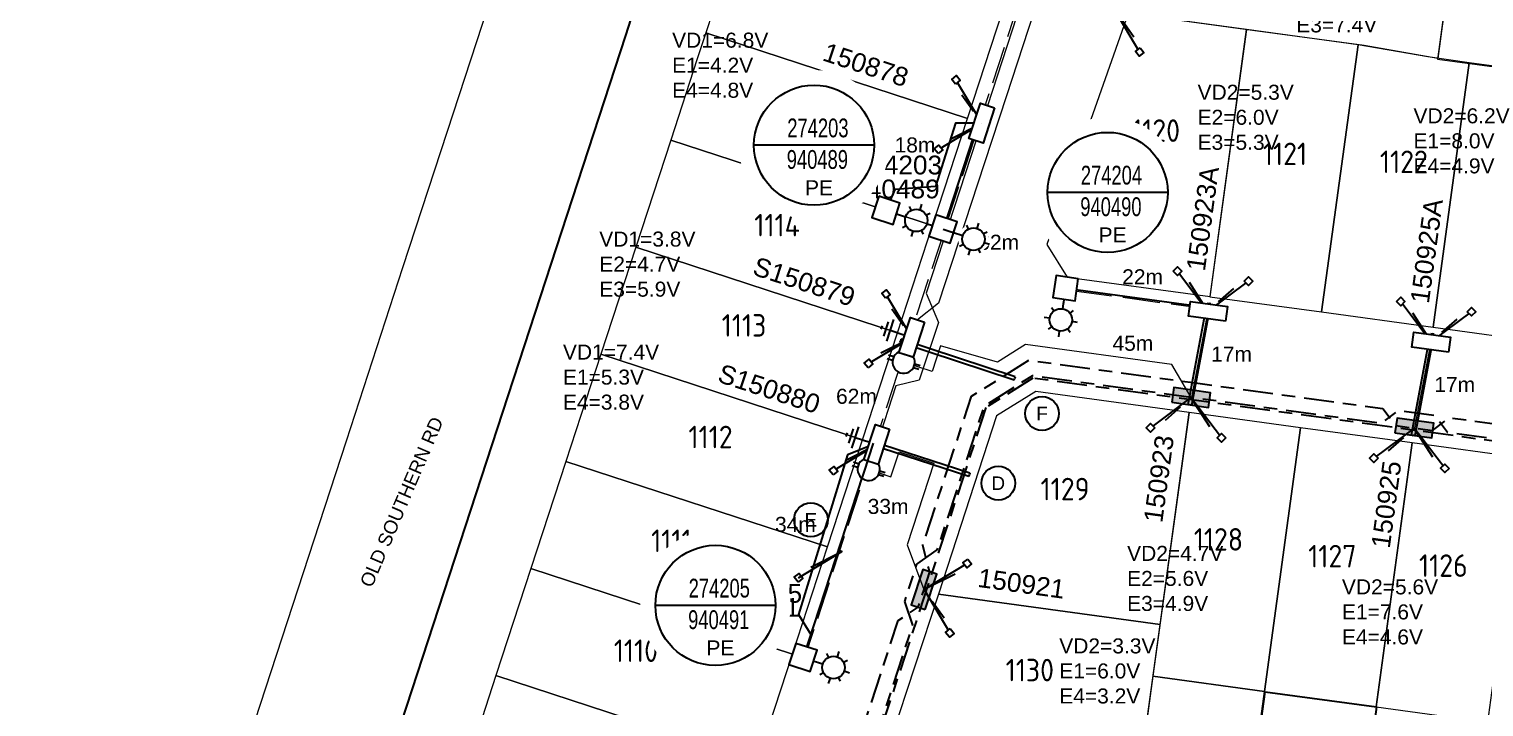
# Model space of a CAD drawing. Header units: metres. Extents: x 281839 to 283900, y 6133059 to 6135046.
# Drawn here: x 281839.1 to 282032.8, y 6134479.1 to 6134569.3 of the extents above; entities that cross this region are included whole.
import ezdxf
from ezdxf.enums import TextEntityAlignment as Align

# ---------------------------------------------------------------- set-up
doc = ezdxf.new("R2010")
doc.units = ezdxf.units.M
doc.linetypes.add('Cable Exist UG', pattern=[8.2, 4, -1.2, 1.8, -1.2])
doc.linetypes.add('IE Trench LV', pattern=[6.5, 5, -1.5])
for name, color, linetype in [('_User Stage 7 Site Plan', 7, 'Continuous'), ('_User Stage 8 LV', 7, 'Continuous'), ('_User Stage 8 Pillars', 7, 'Continuous'), ('_User Stage 8 Trench', 7, 'Continuous'), ('_User Steg 7 Trench', 255, 'Continuous'), ('Equip_LV_NEW', 2, 'Continuous'), ('Equip_SP_SL_NEW', 2, 'Continuous'), ('Mains_LV_New_R17', 2, 'Continuous'), ('Mains_LV_NEW_T84', 2, 'Continuous'), ('Mains_LV_New_T94', 2, 'Continuous'), ('Notes_LV_MISC', 7, 'Continuous'), ('Notes_SL_MISC', 7, 'Continuous'), ('Notes_SP_MISC', 7, 'Continuous'), ('Notes_SP_NEW', 2, 'Continuous'), ('Panels_LV_SL_NEW', 2, 'Continuous'), ('Services_SP_NEW', 2, 'Continuous'), ('Services_SP_NEW_UG', 2, 'Continuous'), ('SupportsUG_SP_LV_SL_NEW', 2, 'Continuous'), ('Trench_SP_NEW', 2, 'Continuous')]:
    doc.layers.add(name, color=color, linetype=linetype)
for name, color, linetype, lineweight in [('Cadastre Developer_SP_EXT', 9, 'Continuous', 5), ('Cadastre Developer_SP_NEW', 2, 'Continuous', 5), ('Cadastre Roads_SP_EXT', 9, 'Continuous', 5)]:
    doc.layers.add(name, color=color, linetype=linetype, lineweight=lineweight)
doc.styles.add('iecARIAL', font='arial.ttf', dxfattribs={"height": 2})
doc.styles.add('LotNum', font='isocp.shx', dxfattribs={"height": 1.8})
doc.styles.add('POLE_LABEL', font='arial.ttf')
doc.styles.add('SL_LABEL', font='arial.ttf')
doc.styles.get("Standard").update_dxf_attribs({"font": 'arial.ttf'})
doc.linetypes.add('Cable 1', pattern='A,7,-3,["//",Standard,S=1.5,R=0,X=-2.1,Y=-0.7],-0.001', length=10.001)
doc.linetypes.add('Cable 5', pattern='A,10,-1,["o",Standard,S=2,R=0,X=-1,Y=-0.7],-1e-05,["o",Standard,S=2,R=0,X=-0.2,Y=-0.7],-1.2', length=12.20001)
doc.linetypes.add('Cable New UG', pattern='A,7,-0.25,["x",Standard,S=2,R=0,X=0.2,Y=-0.8],-2.1', length=9.35)
doc.linetypes.add('IE Trench HV', pattern='A,7,-0.2,["/",Standard,S=3,R=0,X=0.6,Y=-1.4],-2.5', length=9.7)

# ---------------------------------------------------------------- blocks, each defined once
blk = doc.blocks.new('DUCT_INDICATOR')
blk.add_circle((0, 0), 2.25)
blk.add_attdef('CODE', text='', height=1.8).set_placement((0, 0), align=Align.MIDDLE_CENTER)
at = {"flags": 1}
blk.add_attdef('Z', (0, 0), '', height=0.2, dxfattribs=at)
blk = doc.blocks.new('*U127')
blk.add_hatch(color=256).paths.add_polyline_path([(-2.475, 3), (-2.475, 1.02), (2.475, 1.02), (2.475, 3)])
blk.add_lwpolyline([(-2.475, 1.02), (2.475, 1.02), (2.475, 3), (-2.475, 3)], close=True)
at = {"style": 'iecARIAL', "flags": 8}
blk.add_attdef('ASSET_NUM', (1.5, 3.5), '', height=2.5, dxfattribs=at)
for tag, p, flags in [('OWNED_BY', (0, -0.2), 9), ('STATE', (0, -0.4), 9), ('SUPPORT_TYPE', (0, -0.6), 9), ('STREETNAME', (0, -1.8), 9), ('SUBURB', (0, -2), 1), ('USAGE', (0, -0.8), 9), ('LEGEND', (0, -1), 9), ('LOCATION', (0, -1.2), 9), ('NOTES', (0, -1.4), 9), ('PARENT', (0, -1.6), 9)]:
    blk.add_attdef(tag, p, '', height=0.2, dxfattribs=dict(flags=flags))
blk = doc.blocks.new('*U135')
for tag, flags, p in [('Z', 1, (1.5, -0.6)), ('LOCATION', 9, (1.5, -0.2)), ('NOTES', 9, (1.5, -0.4))]:
    blk.add_attdef(tag, text='', height=0.2, dxfattribs=dict(flags=flags)).set_placement(p, align=Align.MIDDLE_LEFT)
blk.add_wipeout([(-2.47, 3), (2.47, 3), (2.47, 1.02), (-2.47, 1.02)])
at = {"lineweight": -3}
blk.add_lwpolyline([(-2.47, 3), (2.47, 3), (2.47, 1.02), (-2.47, 1.02)], close=True, dxfattribs=at)
for tag, height, flags, p in [('ASSET_NUM', 2.5, 8, (2, 4)), ('STREET_CODE', 0.2, 9, (1.5, 2)), ('OWNED_BY', 0.2, 9, (1.5, 1.8)), ('OPERATED_BY', 0.2, 9, (1.5, 1.6)), ('STATE', 0.2, 9, (1.5, 1.2)), ('SUPPORT_TYPE', 0.2, 9, (1.5, 1)), ('SUBURB', 0.2, 9, (1.5, 0.2)), ('STREETNAME', 0.2, 9, (1.5, 0)), ('MAINTAINED_BY', 0.2, 9, (1.5, 1.4)), ('USAGE', 0.2, 9, (1.5, 0.8)), ('LEGEND', 0.2, 9, (1.5, 0.6)), ('PARENT', 0.2, 9, (1.5, 0.4))]:
    blk.add_attdef(tag, text='', height=height, dxfattribs=dict(flags=flags)).set_placement(p, align=Align.MIDDLE_LEFT)
blk = doc.blocks.new('CCP_NEW')
for tag, flags, p in [('OPERATING_VOLTAGE', 9, (1.5, -1.8)), ('CONSTRUCTED_VOLTAGE', 9, (1.5, -2)), ('Z', 1, (1.5, -2.4)), ('NUMBER_OF_PHASES', 9, (1.5, -2.2))]:
    blk.add_attdef(tag, text='', height=0.2, dxfattribs=dict(flags=flags)).set_placement(p, align=Align.MIDDLE_LEFT)
blk.add_wipeout([(0, 0.57), (0.57, 0), (0, -0.57), (-0.57, 0)])
blk.add_lwpolyline([(-0.57, 0), (0, 0.57), (0.57, 0), (0, -0.57), (-0.57, 0)])
at = {"flags": 9}
for tag, p in [('CCP_TYPE', (1.5, 0)), ('ORIENTATION', (1.5, -0.2)), ('STATE', (1.5, -1)), ('OWNED_BY', (1.5, -1.2)), ('OPERATED_BY', (1.5, -1.4)), ('USAGE', (1.5, -0.4)), ('LEGEND', (1.5, -0.6)), ('LIFE_SUPPORT', (1.5, -0.8)), ('MAINTAINED_BY', (1.5, -1.6))]:
    blk.add_attdef(tag, text='', height=0.2, dxfattribs=at).set_placement(p, align=Align.MIDDLE_LEFT)
blk = doc.blocks.new('*U181')
at = {"flags": 8}
blk.add_attdef('ASSET_NUM', text='', height=2.5, dxfattribs=at).set_placement((2, 4), align=Align.MIDDLE_LEFT)
blk.add_wipeout([(-2.47, 0.99), (2.47, 0.99), (2.47, -0.99), (-2.47, -0.99)])
at = {"lineweight": -3}
blk.add_lwpolyline([(-2.47, 0.99), (2.47, 0.99), (2.47, -0.99), (-2.47, -0.99)], close=True, dxfattribs=at)
for tag, flags, p in [('STREET_CODE', 9, (1.5, 2)), ('OWNED_BY', 9, (1.5, 1.8)), ('OPERATED_BY', 9, (1.5, 1.6)), ('STATE', 9, (1.5, 1.2)), ('SUPPORT_TYPE', 9, (1.5, 1)), ('SUBURB', 9, (1.5, 0.2)), ('STREETNAME', 9, (1.5, 0)), ('MAINTAINED_BY', 9, (1.5, 1.4)), ('USAGE', 9, (1.5, 0.8)), ('LEGEND', 9, (1.5, 0.6)), ('PARENT', 9, (1.5, 0.4)), ('Z', 1, (1.5, -0.6)), ('LOCATION', 9, (1.5, -0.2)), ('NOTES', 9, (1.5, -0.4))]:
    blk.add_attdef(tag, text='', height=0.2, dxfattribs=dict(flags=flags)).set_placement(p, align=Align.MIDDLE_LEFT)
blk = doc.blocks.new('*U179')
blk.add_wipeout([(-1.17, 0.93), (-1.28, 0.78), (-1.36, 0.61), (-1.43, 0.44), (-1.47, 0.25), (-1.49, 0.07), (-1.49, -0.12), (-1.46, -0.31), (-1.41, -0.49), (-1.34, -0.66), (-1.25, -0.82), (-1.13, -0.97), (-1, -1.11), (-0.86, -1.22), (-0.7, -1.32), (-0.53, -1.4), (-0.35, -1.45), (-0.16, -1.49), (0.03, -1.49), (0.21, -1.48), (0.4, -1.44), (0.57, -1.38), (0.74, -1.3), (0.9, -1.19), (1.04, -1.07), (1.17, -0.93), (1.28, -0.78), (1.36, -0.61), (1.43, -0.44), (1.47, -0.25), (1.49, -0.07), (1.49, 0.12), (1.46, 0.31), (1.41, 0.49), (1.34, 0.66), (1.25, 0.82), (1.13, 0.97), (1, 1.11), (0.86, 1.22), (0.7, 1.32), (0.53, 1.4), (0.35, 1.45), (0.16, 1.49), (-0.03, 1.49), (-0.21, 1.48), (-0.4, 1.44), (-0.57, 1.38), (-0.74, 1.3), (-0.9, 1.19), (-1.04, 1.07)])
for p, q in [((-0.25, 1.47), (-0.25, 2.22)), ((0.25, 1.47), (0.25, 2.22)), ((-0.25, -1.47), (-0.25, -2.22)), ((0.25, -1.47), (0.25, -2.22))]:
    blk.add_line(p, q)
blk.add_lwpolyline([(1.49, 0, 1), (-1.49, 0, 1)], format="xyb", close=True)
for tag, p, flags in [('ORIENTATION', (0, 0), 9), ('Z', (0, 0), 1), ('USAGE', (0, -0.2), 9), ('NOTES', (0, -0.4), 9)]:
    blk.add_attdef(tag, p, '', height=0.2, dxfattribs=dict(flags=flags))
blk = doc.blocks.new('PANEL_NEW')
at = {"layer": 'Panels_LV_SL_NEW'}
h = blk.add_hatch(color=256, dxfattribs=at)
h.paths.add_polyline_path([(-0.8, -0.32), (0.8, -0.32), (0.8, 0.32), (-0.8, 0.32)])
h.paths.add_polyline_path([(-0.72, 0.24), (0.72, 0.24), (0.72, -0.24), (-0.72, -0.24)], flags=16)
for points in [[(-0.8, -0.32), (0.8, -0.32), (0.8, 0.32), (-0.8, 0.32)], [(-0.72, -0.24), (0.72, -0.24), (0.72, 0.24), (-0.72, 0.24)]]:
    blk.add_lwpolyline(points, close=True)
for tag, flags, p in [('CONNECTOR_TYPE', 9, (1.5, 0)), ('CONSTRUCTED_VOLTAGE', 9, (1.5, -0.2)), ('OPERATING_VOLTAGE', 9, (1.5, -0.6)), ('ORIENTATION', 9, (1.5, -0.8)), ('OWNED_BY', 9, (1.5, -1)), ('OPERATED_BY', 9, (1.5, -1.2)), ('STATE', 9, (1.5, -1.6)), ('NO_PHASES', 9, (1.5, -0.4)), ('MAINTAINED_BY', 9, (1.5, -1.4)), ('USAGE', 9, (1.5, -1.8)), ('NOTES', 9, (1.5, -2)), ('Z', 1, (1.5, -2.2))]:
    blk.add_attdef(tag, text='', height=0.2, dxfattribs=dict(flags=flags)).set_placement(p, align=Align.MIDDLE_LEFT)
blk = doc.blocks.new('*U178')
blk.add_blockref('*U181', (0, 2.01))
for tag, flags, p in [('OWNED_BY', 9, (1.5, -0.2)), ('OPERATED_BY', 9, (1.5, -0.4)), ('STATE', 9, (1.5, -0.8)), ('SUPPORT_TYPE', 9, (1.5, -1)), ('SUBURB', 9, (1.5, -1.8)), ('STREETNAME', 9, (1.5, -2)), ('MAINTAINED_BY', 9, (1.5, -0.6)), ('USAGE', 9, (1.5, -1.2)), ('LEGEND', 9, (1.5, -1.4)), ('PARENT', 9, (1.5, -1.6)), ('Z', 1, (1.5, -2.6)), ('LOCATION', 9, (1.5, -2.2)), ('NOTES', 9, (1.5, -2.4))]:
    blk.add_attdef(tag, text='', height=0.2, dxfattribs=dict(flags=flags)).set_placement(p, align=Align.MIDDLE_LEFT)
blk.add_blockref('PANEL_NEW', (0, 2.01))
for tag, height, flags, p in [('ASSET_NUM', 2.5, 8, (2, 4.78)), ('STREET_CODE', 0.2, 9, (1.5, 0))]:
    blk.add_attdef(tag, text='', height=height, dxfattribs=dict(flags=flags)).set_placement(p, align=Align.MIDDLE_LEFT)
blk.add_blockref('*U179', (3.47, 2.01))
blk = doc.blocks.new('COLUMN_NEW')
for tag, flags, p in [('Z', 1, (1.5, -2.8)), ('LABEL_ALIGNMENT', 9, (1.5, -2.6))]:
    blk.add_attdef(tag, text='', height=0.2, dxfattribs=dict(flags=flags)).set_placement(p, align=Align.MIDDLE_LEFT)
blk.add_wipeout([(-1.485, -1.485), (1.485, -1.485), (1.485, 1.485), (-1.485, 1.485)])
at = {"lineweight": -3}
blk.add_lwpolyline([(-1.485, -1.485), (1.485, -1.485), (1.485, 1.485), (-1.485, 1.485)], close=True, dxfattribs=at)
for tag, height, flags, p in [('ASSET_NUM', 2.5, 8, (2, 2)), ('STREET_CODE', 0.2, 9, (1.5, 0)), ('OWNED_BY', 0.2, 9, (1.5, -0.4)), ('OPERATED_BY', 0.2, 9, (1.5, -0.6)), ('STATE', 0.2, 9, (1.5, -1)), ('SUBURB', 0.2, 9, (1.5, -1.8)), ('STREETNAME', 0.2, 9, (1.5, -2)), ('COLUMN_TYPE', 0.2, 9, (1.5, -0.2)), ('USAGE', 0.2, 9, (1.5, -1.2)), ('MAINTAINED_BY', 0.2, 9, (1.5, -0.8)), ('LEGEND', 0.2, 9, (1.5, -1.4)), ('PARENT', 0.2, 9, (1.5, -1.6)), ('LOCATION', 0.2, 9, (1.5, -2.2)), ('NOTES', 0.2, 9, (1.5, -2.4))]:
    blk.add_attdef(tag, text='', height=height, dxfattribs=dict(flags=flags)).set_placement(p, align=Align.MIDDLE_LEFT)
at = {"style": 'POLE_LABEL', "flags": 9}
blk.add_attdef('STRUCTURE_PLANT_NUMBER', text='', height=0.2, dxfattribs=at).set_placement((1.5, 0.242), align=Align.MIDDLE_LEFT)
blk = doc.blocks.new('SL_LANTERN_NEW')
blk.add_line((0, 0), (0, 0))
for tag, p, flags in [('Z', (0, 0), 1), ('OPERATED_BY', (0, -9.61), 9)]:
    blk.add_attdef(tag, p, '', height=0.2, dxfattribs=dict(flags=flags))
at = {"style": 'SL_LABEL', "flags": 9}
blk.add_attdef('STREET_CODE', text='', height=0.2, dxfattribs=at).set_placement((0, -0.2), align=Align.MIDDLE_LEFT)
for tag, height, flags, p in [('CONSTRUCTED_VOLTAGE', 0.2, 9, (0, -0.4)), ('CONTROL_TYPE', 0.2, 9, (0, -0.6)), ('OPERATING_VOLTAGE', 0.2, 9, (0, -1.4)), ('ORIENTATION', 0.2, 9, (0, -1.6)), ('OWNED_BY', 0.2, 9, (0, -1.8)), ('STATE', 0.2, 9, (0, -2)), ('LANTERN_PURPOSE', 0.2, 9, (0, -0.8)), ('LANTERN_TYPE', 0.2, 9, (0, -1)), ('NO_PHASES', 0.2, 9, (0, -1.2)), ('LNUMBER', 2.5, 8, (1.2, -2.8)), ('CEXIST', 0.2, 9, (0, -2.4)), ('CNEW', 0.2, 9, (0, -2.6)), ('CNUMBER', 0.2, 9, (0, -2.8)), ('CREMOVE', 0.2, 9, (0, -3)), ('CREPLACE', 0.2, 9, (0, -3.2)), ('USAGE', 0.2, 9, (0, -2.2)), ('LKINGHEIGHT', 0.2, 9, (0, -3.4)), ('LBRACKET', 0.2, 9, (0, -3.6)), ('LBRACKETVOCAB', 0.2, 9, (0, -3.8)), ('LCATEGORY', 0.2, 9, (0, -4)), ('LCHARGE1', 0.2, 9, (0, -4.2)), ('LCHARGE1PERCENT', 0.2, 9, (0, -4.4)), ('LCHARGE2', 0.2, 9, (0, -4.6)), ('LCHARGE2PERCENT', 0.2, 9, (0, -4.8)), ('LCHARGE3', 0.2, 9, (0, -5)), ('LCHARGE3PERCENT', 0.2, 9, (0, -5.2)), ('LEXIST', 0.2, 9, (0, -5.4)), ('LLAMP', 0.2, 9, (0, -5.6)), ('LLAMPVOCAB', 0.2, 9, (0, -5.8)), ('LMAST', 0.2, 9, (0, -6)), ('LMASTVOCAB', 0.2, 9, (0, -6.2)), ('LNEW', 0.2, 9, (0, -6.4)), ('LANTNUMBER', 0.2, 9, (0, -6.6)), ('LOUTREACH', 0.2, 9, (0, -7)), ('LOUTREACHVOCAB', 0.2, 9, (0, -7.2)), ('LRATECODE', 0.2, 9, (0, -7.4)), ('LREMOVE', 0.2, 9, (0, -7.6)), ('LREPLACE', 0.2, 9, (0, -7.8)), ('SUBURB', 0.2, 9, (0, -8.6)), ('STREETNAME', 0.2, 9, (0, -8.8)), ('LTYPE', 0.2, 9, (0, -8)), ('LTYPEVOCAB', 0.2, 9, (0, -8.2)), ('LEGEND', 0.2, 9, (0, -8.4)), ('LOCATION', 0.2, 9, (0, -9)), ('NOTES', 0.2, 9, (0, -9.2)), ('MAINTAINED_BY', 0.2, 9, (0, -9.86))]:
    blk.add_attdef(tag, text='', height=height, dxfattribs=dict(flags=flags)).set_placement(p, align=Align.MIDDLE_LEFT)
blk.add_wipeout([(0, 6.47), (1.46, 5.68), (2.25, 4.22), (1.46, 2.76), (0, 1.86), (-1.46, 2.76), (-2.25, 4.22), (-1.46, 5.68)])
for p, q in [((0, 5.72), (0, 6.47)), ((-2.25, 4.22), (-1.5, 4.22)), ((-1.46, 5.68), (-1.06, 5.28)), ((1.46, 5.68), (1.06, 5.28)), ((1.5, 4.22), (2.25, 4.22)), ((-1.46, 2.76), (-1.06, 3.16)), ((0, 0), (0, 2.72)), ((1.46, 2.76), (1.06, 3.16))]:
    blk.add_line(p, q)
blk.add_circle((0, 4.22), 1.5)
at = {"style": 'SL_LABEL', "flags": 8}
blk.add_attdef('ASSET_NUM', text='', height=2.5, dxfattribs=at).set_placement((2, 2), align=Align.MIDDLE_LEFT)
blk = doc.blocks.new('SLANTERN_NUM_NEW')
blk.add_line((0, 0), (8, 0))
at = {"flags": 1}
blk.add_attdef('Z', (0, 0), '', height=0.2, dxfattribs=at)
blk.add_wipeout([(-0.31, 10), (-0.94, 9.96), (-1.57, 9.88), (-2.18, 9.76), (-2.79, 9.61), (-3.39, 9.41), (-3.97, 9.18), (-4.54, 8.91), (-5.09, 8.61), (-5.62, 8.27), (-6.13, 7.91), (-6.62, 7.5), (-7.07, 7.07), (-7.5, 6.62), (-7.91, 6.13), (-8.27, 5.62), (-8.61, 5.09), (-8.91, 4.54), (-9.18, 3.97), (-9.41, 3.39), (-9.61, 2.79), (-9.76, 2.18), (-9.88, 1.57), (-9.96, 0.94), (-10, 0.31), (-10, -0.31), (-9.96, -0.94), (-9.88, -1.57), (-9.76, -2.18), (-9.61, -2.79), (-9.41, -3.39), (-9.18, -3.97), (-8.91, -4.54), (-8.61, -5.09), (-8.27, -5.62), (-7.91, -6.13), (-7.5, -6.62), (-7.07, -7.07), (-6.62, -7.5), (-6.13, -7.91), (-5.62, -8.27), (-5.09, -8.61), (-4.54, -8.91), (-3.97, -9.18), (-3.39, -9.41), (-2.79, -9.61), (-2.18, -9.76), (-1.57, -9.88), (-0.94, -9.96), (-0.31, -10), (0.31, -10), (0.94, -9.96), (1.57, -9.88), (2.18, -9.76), (2.79, -9.61), (3.39, -9.41), (3.97, -9.18), (4.54, -8.91), (5.09, -8.61), (5.62, -8.27), (6.13, -7.91), (6.62, -7.5), (7.07, -7.07), (7.5, -6.62), (7.91, -6.13), (8.27, -5.62), (8.61, -5.09), (8.91, -4.54), (9.18, -3.97), (9.41, -3.39), (9.61, -2.79), (9.76, -2.18), (9.88, -1.57), (9.96, -0.94), (10, -0.31), (10, 0.31), (9.96, 0.94), (9.88, 1.57), (9.76, 2.18), (9.61, 2.79), (9.41, 3.39), (9.18, 3.97), (8.91, 4.54), (8.61, 5.09), (8.27, 5.62), (7.91, 6.13), (7.5, 6.62), (7.07, 7.07), (6.62, 7.5), (6.13, 7.91), (5.62, 8.27), (5.09, 8.61), (4.54, 8.91), (3.97, 9.18), (3.39, 9.41), (2.79, 9.61), (2.18, 9.76), (1.57, 9.88), (0.94, 9.96), (0.31, 10)])
at = {"linetype": 'Continuous'}
blk.add_line((8, 0), (-8, 0), dxfattribs=at)
blk.add_circle((0, 0), 8, dxfattribs=at)
at = {"width": 0.7}
for tag, p in [('SNUMBER', (0.51, 1.05)), ('CNUMBER', (0.44, -3.15))]:
    blk.add_attdef(tag, text='', height=2.5, dxfattribs=at).set_placement(p, align=Align.CENTER)
at = {"layer": 'Notes_LV_MISC', "linetype": 'Continuous', "insert": (-1.2, -4.66), "char_height": 2, "attachment_point": 1, "style": 'iecARIAL'}
blk.add_mtext_dynamic_manual_height_columns('PE', width=8.5143, gutter_width=10, heights=[0], dxfattribs=at)
blk = doc.blocks.new('Earth')
for p, q in [((0, -2.04), (0, 0)), ((-1.5, -2.04), (1.5, -2.04)), ((-1, -2.64), (1, -2.64)), ((-0.25, -3.24), (0.25, -3.24))]:
    blk.add_line(p, q)

msp = doc.modelspace()

# ---------------------------------------------------------------- linework, layer by layer
at = {"layer": '_User Stage 7 Site Plan'}
msp.add_lwpolyline([(281998.89, 6134445.96), (282003.7, 6134481.13), (282018.56, 6134479.1), (282013.76, 6134443.93), (281998.89, 6134445.96)], dxfattribs=at)
at = {"layer": '_User Steg 7 Trench'}
for p, q in [((281993.48, 6134519.37), (281996.01, 6134532.87)), ((281993.96, 6134519.28), (281996.49, 6134532.79)), ((281996.01, 6134532.87), (281996.25, 6134532.83)), ((281996.49, 6134532.79), (281996.25, 6134532.83)), ((282023.21, 6134515.31), (282025.74, 6134528.81)), ((282023.68, 6134515.22), (282026.21, 6134528.73)), ((282025.74, 6134528.81), (282025.97, 6134528.77)), ((282026.21, 6134528.73), (282025.97, 6134528.77)), ((281955.07, 6134527.6), (281955.14, 6134527.82)), ((281970.28, 6134522.61), (281955.07, 6134527.6)), ((281955.22, 6134528.05), (281955.14, 6134527.82)), ((281970.43, 6134523.06), (281955.22, 6134528.05)), ((281970.28, 6134522.61), (281970.35, 6134522.83)), ((281970.43, 6134523.06), (281970.35, 6134522.83)), ((281993.48, 6134519.37), (281993.72, 6134519.32)), ((281993.96, 6134519.28), (281993.72, 6134519.32)), ((282023.21, 6134515.31), (282023.44, 6134515.26)), ((282023.68, 6134515.22), (282023.44, 6134515.26)), ((281950.98, 6134514.09), (281951.06, 6134514.32)), ((281964.25, 6134509.76), (281950.98, 6134514.09)), ((281951.13, 6134514.55), (281951.06, 6134514.32)), ((281964.4, 6134510.22), (281951.13, 6134514.55)), ((281964.25, 6134509.76), (281964.33, 6134509.99)), ((281964.4, 6134510.22), (281964.33, 6134509.99))]:
    msp.add_line(p, q, dxfattribs=at)
at = {"layer": 'Cadastre Developer_SP_EXT', "linetype": 'Continuous'}
msp.add_lwpolyline([(282031.49, 6134600.52), (282028.82, 6134581.02), (282026.68, 6134565.34), (282039.53, 6134563.59), (282045.01, 6134562.84), (282049.82, 6134598.01), (282031.49, 6134600.52)], close=True, dxfattribs=at)
at = {"layer": 'Cadastre Developer_SP_NEW', "color": 2, "lineweight": 0, "flags": 128}
for points in [[(281985.47, 6134571.44), (281990.9, 6134586.2), (282028.82, 6134581.02), (282026.7, 6134565.45), (282016.9, 6134567.14), (282002.04, 6134569.17)], [(281968.73, 6134571.7), (281933.88, 6134583.09), (281929.23, 6134568.83), (281964.07, 6134557.44)], [(282016.09, 6134567.25), (282001.23, 6134569.28), (281996.37, 6134533.72), (282011.23, 6134531.69)], [(282030.9, 6134564.87), (282025.39, 6134565.63), (282016.09, 6134567.25), (282011.23, 6134531.69), (282026.1, 6134529.66)], [(282045.77, 6134562.84), (282030.9, 6134564.87), (282026.1, 6134529.66), (282040.96, 6134527.63)], [(281950.09, 6134514.67), (281915.26, 6134526.05), (281910.61, 6134511.79), (281945.43, 6134500.41)], [(281993.58, 6134518.31), (281973.16, 6134521.1), (281967.96, 6134517.84), (281960.2, 6134494.11), (281989.72, 6134490.07)], [(282008.44, 6134516.28), (281993.58, 6134518.31), (281988.78, 6134483.18), (282003.64, 6134481.15)], [(282023.31, 6134514.25), (282008.44, 6134516.28), (282003.64, 6134481.15), (282018.51, 6134479.12)], [(282038.17, 6134512.22), (282023.31, 6134514.25), (282018.51, 6134479.12), (282033.37, 6134477.09)], [(281989.72, 6134490.07), (281960.2, 6134494.11), (281953.94, 6134474.93), (281987.04, 6134470.41)], [(282003.64, 6134481.15), (281988.78, 6134483.18), (281987.04, 6134470.41), (281983.98, 6134448), (281998.84, 6134445.97)]]:
    msp.add_lwpolyline(points, close=True, dxfattribs=at)
at = {"layer": 'Mains_LV_NEW_T84', "color": 2, "linetype": 'Cable New UG', "lineweight": 0, "flags": 128}
for points in [[(281984.99, 6134613.2), (281984.17, 6134610.15), (281986.03, 6134603.73), (281984.27, 6134598.1), (281979.05, 6134583.99), (281978.49, 6134582.25), (281973.89, 6134581.08), (281966.06, 6134557.1)], [(281950.92, 6134510.74), (281953.89, 6134509.73), (281954.98, 6134513.07), (281959.59, 6134511.56), (281956.04, 6134500.68), (281958.29, 6134494.73)]]:
    msp.add_lwpolyline(points, dxfattribs=at)
at = {"layer": 'Mains_LV_New_T94', "color": 2, "linetype": 'Cable 1', "lineweight": 0, "ltscale": 0.5}
for points in [[(281996.08, 6134531.74), (281993.89, 6134520.3, 0.011172), (281993.89, 6134520.3), (281993.89, 6134520.3)], [(282025.79, 6134527.68), (282023.6, 6134516.24, 0.011172), (282023.6, 6134516.24), (282023.6, 6134516.24)]]:
    msp.add_lwpolyline(points, format="xyb", dxfattribs=at)
at = {"layer": 'Services_SP_NEW_UG', "color": 2, "flags": 128}
for points in [[(281989.32, 6134575.54), (281983.57, 6134572.06), (281987, 6134566.29)], [(281992.04, 6134537.13), (281996.1, 6134531.77), (282001.49, 6134535.78)], [(281950.91, 6134524.82), (281956.66, 6134528.3), (281953.23, 6134534.07)], [(282021.77, 6134533.07), (282025.83, 6134527.71), (282031.21, 6134531.72)], [(281997.91, 6134514.93), (281993.84, 6134520.28), (281988.46, 6134516.27)], [(282027.63, 6134510.87), (282023.57, 6134516.23), (282018.19, 6134512.21)], [(281946.25, 6134510.56), (281952, 6134514.04), (281951.71, 6134514.14)], [(281964.05, 6134498.21), (281958.3, 6134494.73), (281961.73, 6134488.96)]]:
    msp.add_lwpolyline(points, dxfattribs=at)
at = {"layer": 'Trench_SP_NEW', "linetype": 'IE Trench LV', "flags": 128}
for points in [[(281987.69, 6134574.13), (281983.57, 6134572.06), (281986.23, 6134568.31)], [(281961.86, 6134554.74), (281965.98, 6134556.82), (281963.32, 6134560.56)], [(281993.61, 6134535.65), (281996.1, 6134531.77), (281999.55, 6134534.8)], [(281952.54, 6134526.23), (281956.66, 6134528.3), (281954, 6134532.05)], [(282023.34, 6134531.59), (282025.83, 6134527.71), (282029.28, 6134530.74)], [(281996.33, 6134516.4), (281993.84, 6134520.28), (281990.4, 6134517.25)], [(282026.06, 6134512.34), (282023.57, 6134516.23), (282020.12, 6134513.19)], [(281947.88, 6134511.97), (281952, 6134514.04), (281952, 6134514.04)], [(281943.22, 6134497.71), (281947.34, 6134499.79), (281947.34, 6134499.79)], [(281962.42, 6134496.8), (281958.3, 6134494.73), (281960.96, 6134490.98)]]:
    msp.add_lwpolyline(points, dxfattribs=at)

# ---------------------------------------------------------------- block references
at = {"layer": '_User Stage 8 Pillars'}
ref = msp.add_blockref('*U127', (281993.58, 6134518.31), dxfattribs=dict(at, rotation=352.014))
ref.add_attrib('ASSET_NUM', '150923', (281990.01, 6134503.53), dxfattribs={"layer": '0', "height": 2.5, "rotation": 82.2228, "style": 'iecARIAL'})
ref = msp.add_blockref('*U127', (282023.31, 6134514.25), dxfattribs=dict(at, rotation=352.014))
ref.add_attrib('ASSET_NUM', '150925', (282020.3, 6134500.12), dxfattribs={"layer": '0', "height": 2.5, "rotation": 82.2228, "style": 'iecARIAL'})
at = {"layer": 'Notes_SL_MISC', "linetype": 'IE Trench LV'}
ref = msp.add_blockref('SL_LANTERN_NEW', (281953.25, 6134545.18), dxfattribs=dict(at, rotation=252.0280011015697))
ref.add_attrib('ASSET_NUM', '274203', dxfattribs={"layer": '0', "height": 2.5, "style": 'SL_LABEL'}).set_placement((281941.44, 6134553.74), align=Align.MIDDLE_LEFT)
ref = msp.add_blockref('SL_LANTERN_NEW', (281977.12, 6134534.8), dxfattribs=dict(at, rotation=171.7430290454731))
ref.add_attrib('ASSET_NUM', '274204', dxfattribs={"layer": '0', "height": 2.5, "style": 'SL_LABEL'}).set_placement((281978.65, 6134546.68), align=Align.MIDDLE_LEFT)
ref = msp.add_blockref('SL_LANTERN_NEW', (281942.23, 6134485.66), dxfattribs=dict(at, rotation=252.0280011015697))
ref.add_attrib('ASSET_NUM', '274205', dxfattribs={"layer": '0', "height": 2.5, "style": 'SL_LABEL'}).set_placement((281927.3, 6134494.83), align=Align.MIDDLE_LEFT)
at = {"layer": 'Notes_SP_NEW', "linetype": 'IE Trench LV', "lineweight": 0}
for p, values in [((281974.01, 6134518.17), {'CODE': 'F'}), ((281968.18, 6134508.89), {'CODE': 'D'}), ((281943.23, 6134504.01), {'CODE': 'E'})]:
    msp.add_blockref('DUCT_INDICATOR', p, dxfattribs=at).add_auto_attribs(values)

# ---------------------------------------------------------------- texts
at = {"layer": 'Cadastre Developer_SP_NEW', "color": 2, "lineweight": 0, "style": 'LotNum'}
for s, p in [('1120', (281986, 6134554.33)), ('1121', (282003.42, 6134551.23)), ('1122', (282019, 6134550.18)), ('1113', (281931.35, 6134528.4)), ('1112', (281926.92, 6134513.54)), ('1129', (281973.81, 6134506.61)), ('1111', (281921.95, 6134499.73)), ('1128', (281994.21, 6134499.91)), ('1127', (282009.45, 6134497.68)), ('1126', (282024.2, 6134496.42)), ('1110', (281916.98, 6134485.09)), ('1130', (281969.16, 6134482.51))]:
    msp.add_text(s, height=3, dxfattribs=at).set_placement(p)
at = {"layer": 'Cadastre Roads_SP_EXT'}
msp.add_text('OLD SOUTHERN RD', height=1.8, rotation=66.7677, dxfattribs=at).set_placement((281884.76, 6134494.87))
at = {"layer": 'Notes_LV_MISC', "linetype": 'Cable New UG', "lineweight": 0, "char_height": 2, "attachment_point": 1, "style": 'iecARIAL'}
for s, width, heights, insert in [('VD1=4.1V\\PE2=3.9V\\PE3=7.4V', 17.9714, [12.65], (282007.86, 6134577.57)), ('VD2=5.3V\\PE2=6.0V\\PE3=5.3V', 17.9714, [12.85], (281994.72, 6134561.94)), ('VD2=6.2V\\PE1=8.0V\\PE4=4.9V', 17.9714, [12.07], (282023.47, 6134558.8)), ('VD1=3.8V\\PE2=4.7V\\PE3=5.9V', 17.9714, [9.5], (281915.05, 6134542.39)), ('62m', 7.1414, [0], (281965.52, 6134541.97)), ('VD1=7.4V\\PE1=5.3V\\PE4=3.8V', 17.9714, [12.85], (281910.21, 6134527.35)), ('17m', 7.1414, [0], (281996.53, 6134527.08)), ('17m', 7.1414, [0], (282026.24, 6134523.02)), ('33m', 7.1414, [0], (281950.79, 6134506.8)), ('34m', 7.1414, [0], (281938.45, 6134504.41)), ('VD2=4.7V\\PE2=5.6V\\PE3=4.9V', 17.9714, [13.36], (281985.34, 6134500.55)), ('VD2=5.6V\\PE1=7.6V\\PE4=4.6V', 17.9714, [13.17], (282013.94, 6134496.09)), ('VD2=3.3V\\PE1=6.0V\\PE4=3.2V', 17.9714, [11.03], (281976.3, 6134488.23))]:
    msp.add_mtext_dynamic_manual_height_columns(s, width=width, gutter_width=10, heights=heights, dxfattribs=dict(at, insert=insert))

# ---------------------------------------------------------------- next in the draw order: linework, layer by layer
at = {"layer": '_User Stage 8 LV', "color": 7, "linetype": 'Cable Exist UG', "flags": 128}
for points in [[(281949.85, 6134438.53), (281946.16, 6134439.04), (281947.65, 6134449.97), (281947.22, 6134450.65), (281944.64, 6134451.01), (281942.47, 6134454.48), (281942.81, 6134455.82), (281943.66, 6134456.35), (281954.85, 6134490.59), (281957.53, 6134492.37), (281958.3, 6134494.73), (281959.06, 6134497.08), (281958.12, 6134500.62), (281964.61, 6134520.46), (281972.27, 6134525.26), (281994.12, 6134522.28), (282019.41, 6134518.82), (282021.12, 6134516.57), (282023.58, 6134516.23), (282026.02, 6134515.9), (282028.28, 6134517.61), (282053.62, 6134514.14), (282078.91, 6134510.69), (282080.63, 6134508.43), (282083.08, 6134508.1), (282085.52, 6134507.77), (282087.78, 6134509.48), (282113.07, 6134506.02), (282115.54, 6134505.68), (282117.23, 6134503.43), (282142.52, 6134499.98)], [(282112.8, 6134504.04), (282087.51, 6134507.49), (282085.81, 6134509.74), (282083.35, 6134510.08), (282080.88, 6134510.42), (282078.64, 6134508.71), (282053.35, 6134512.16), (282028.02, 6134515.63), (282026.32, 6134517.88), (282023.85, 6134518.22), (282021.39, 6134518.55), (282019.14, 6134516.84), (281993.85, 6134520.29), (281972.72, 6134523.18), (281966.28, 6134519.15), (281960.02, 6134500), (281957.31, 6134498.13), (281956.4, 6134495.35), (281955.68, 6134493.15), (281956.75, 6134489.97), (281946.9, 6134459.84), (281945.02, 6134454.17), (281945.84, 6134452.86), (281948.42, 6134452.51), (281949.73, 6134450.42), (281948.41, 6134440.75), (281950.12, 6134440.52), (281980.12, 6134436.42), (281978.31, 6134423.18)]]:
    msp.add_lwpolyline(points, dxfattribs=at)
at = {"layer": '_User Stage 8 Trench', "linetype": 'Cable Exist UG'}
msp.add_lwpolyline([(282142.48, 6134499.68), (281972.78, 6134522.87), (281966.53, 6134518.95), (281946.18, 6134456.66), (281949.74, 6134450.96), (281951.79, 6134450.68)], dxfattribs=at)
at = {"layer": 'Cadastre Developer_SP_NEW', "color": 2, "lineweight": 0, "flags": 128}
for points in [[(281974.64, 6134540.66), (281977.36, 6134536.32), (281996.38, 6134533.76), (282001.23, 6134569.28), (281985.47, 6134571.44)], [(281964.07, 6134557.44), (281929.23, 6134568.83), (281928.1, 6134565.38), (281924.57, 6134554.57), (281959.41, 6134543.18)], [(281959.41, 6134543.18), (281924.57, 6134554.57), (281919.92, 6134540.31), (281954.75, 6134528.93)], [(281954.75, 6134528.93), (281919.92, 6134540.31), (281915.26, 6134526.05), (281950.09, 6134514.67)], [(281945.43, 6134500.41), (281910.61, 6134511.79), (281905.95, 6134497.53), (281940.77, 6134486.15)], [(281940.77, 6134486.15), (281905.95, 6134497.53), (281901.29, 6134483.27), (281936.11, 6134471.89)], [(281936.11, 6134471.89), (281901.29, 6134483.27), (281896.64, 6134469.01), (281931.45, 6134457.64)]]:
    msp.add_lwpolyline(points, close=True, dxfattribs=at)
at = {"layer": 'Cadastre Roads_SP_EXT', "linetype": 'Continuous'}
msp.add_lwpolyline([(281918.52, 6134568.4), (281919.25, 6134570.63), (281927.69, 6134596.45), (281919.07, 6134600.1), (281910.46, 6134603.75), (281905.81, 6134589.49), (281901.01, 6134574.76), (281894.79, 6134555.71), (281888.86, 6134537.56), (281881.34, 6134514.49), (281869.18, 6134477.26), (281854.22, 6134431.41), (281842.91, 6134396.77), (281839.12, 6134385.86), (281856.22, 6134377.68), (281858.05, 6134383.31), (281918.52, 6134568.4)], close=True, dxfattribs=at)
at = {"layer": 'Mains_LV_New_R17', "linetype": 'Cable 5'}
msp.add_lwpolyline([(281965.49, 6134556.98), (281960.83, 6134542.7)], dxfattribs=at)
at = {"layer": 'Mains_LV_NEW_T84', "color": 2, "linetype": 'Cable New UG', "lineweight": 0, "flags": 128}
for points in [[(281975.96, 6134585.75), (281975.19, 6134583.4), (281975.76, 6134580.34), (281969.26, 6134560.45), (281966.35, 6134551.56), (281960.24, 6134532.86), (281957.43, 6134530.65), (281956.65, 6134528.3)], [(281966.75, 6134559.17), (281966.75, 6134559.17), (281966.75, 6134559.17), (281966.75, 6134559.17), (281958.58, 6134534.21), (281960.22, 6134530.29), (281957.64, 6134522.59), (281954.53, 6134521.83), (281951.99, 6134514.05)], [(281993.86, 6134520.3), (281991.31, 6134524.68), (281971.82, 6134527.34), (281968.09, 6134525), (281960.49, 6134527.19), (281959.37, 6134523.74), (281955.58, 6134525)]]:
    msp.add_lwpolyline(points, dxfattribs=at)
at = {"layer": 'Notes_SL_MISC', "linetype": 'Cable 5', "ltscale": 0.5}
for points in [[(281965.98, 6134556.82), (281962.5, 6134556.82), (281959.84, 6134548.38), (281954.39, 6134548), (281953.21, 6134545.22)], [(281996.17, 6134532.24), (281977.16, 6134534.83)], [(281951.77, 6134514.12), (281948.12, 6134512.66), (281941.57, 6134491.4), (281943.2, 6134488.74), (281942.23, 6134485.66)]]:
    msp.add_lwpolyline(points, dxfattribs=at)
at = {"layer": 'Notes_SP_MISC', "linetype": 'Continuous'}
msp.add_lwpolyline([(282109.61, 6134642.18), (282114.56, 6134677.45), (282123.61, 6134692.37), (282128.61, 6134727.82), (281977.23, 6134748.15), (281933.83, 6134615.29), (281927.7, 6134596.53), (281919.26, 6134570.71), (281918.53, 6134568.48), (281858.07, 6134383.39), (281864.15, 6134376.62), (281866.35, 6134376.23)], dxfattribs=at)
at = {"layer": 'Services_SP_NEW_UG', "color": 2, "flags": 128}
msp.add_lwpolyline([(281960.22, 6134553.33), (281965.98, 6134556.82), (281962.55, 6134562.59)], dxfattribs=at)
at = {"layer": 'Trench_SP_NEW', "linetype": 'IE Trench LV', "lineweight": 0, "flags": 128}
for points in [[(281975, 6134585.43), (281951.71, 6134514.14)], [(281996.14, 6134532.04), (281977.13, 6134534.63)], [(281951.71, 6134514.14), (281942.39, 6134485.62)]]:
    msp.add_lwpolyline(points, dxfattribs=at)

# ---------------------------------------------------------------- next in the draw order: texts
at = {"layer": 'Cadastre Developer_SP_NEW', "color": 2, "lineweight": 0, "style": 'LotNum'}
for s, p in [('1115', (281940.02, 6134555.08)), ('1114', (281935.69, 6134541.75))]:
    msp.add_text(s, height=3, dxfattribs=at).set_placement(p)
at = {"layer": 'Notes_LV_MISC', "linetype": 'Cable New UG', "lineweight": 0, "insert": (281983.39, 6134528.52), "char_height": 2, "attachment_point": 1, "style": 'iecARIAL'}
msp.add_mtext_dynamic_manual_height_columns('45m', width=7.1414, gutter_width=10, heights=[0], dxfattribs=at)

# ---------------------------------------------------------------- next in the draw order: block references
at = {"layer": 'Services_SP_NEW', "linetype": 'IE Trench HV'}
for p, rotation in [((281987, 6134566.29), 263.8615143379232), ((281962.55, 6134562.59), 83.86151433792318), ((281960.22, 6134553.33), 83.86151433792318), ((281992.04, 6134537.13), 359.8264540452031), ((282001.49, 6134535.78), 359.8264540452031), ((281953.23, 6134534.07), 83.86151433792318), ((282021.77, 6134533.07), 359.8264540452031), ((282031.21, 6134531.72), 359.8264540452031), ((281950.91, 6134524.82), 83.86151433792318), ((281988.46, 6134516.27), 179.8264540452032), ((281997.91, 6134514.93), 179.8264540452032), ((281946.25, 6134510.56), 83.86151433792318), ((282018.19, 6134512.21), 179.8264540452032), ((282027.63, 6134510.87), 179.8264540452032), ((281964.05, 6134498.21), 263.8615143379232), ((281941.59, 6134496.3), 83.86151433792318), ((281961.73, 6134488.96), 263.8615143379232)]:
    msp.add_blockref('CCP_NEW', p, dxfattribs=dict(at, rotation=rotation))
at = {"layer": 'SupportsUG_SP_LV_SL_NEW'}
ref = msp.add_blockref('COLUMN_NEW', (281960.82, 6134542.73), dxfattribs=dict(at, rotation=252.0283516383102))
ref.add_attrib('ASSET_NUM', '940489', dxfattribs={"layer": '0', "height": 2.5}).set_placement((281948.73, 6134548.06), align=Align.MIDDLE_LEFT)
ref = msp.add_blockref('COLUMN_NEW', (281977.15, 6134534.85), dxfattribs=dict(at, rotation=171.7433795822136))
ref.add_attrib('ASSET_NUM', '940490', dxfattribs={"layer": '0', "height": 2.5}).set_placement((281978.45, 6134542.56), align=Align.MIDDLE_LEFT)
ref = msp.add_blockref('COLUMN_NEW', (281942.18, 6134485.69), dxfattribs=dict(at, rotation=252.0283516383102))
ref.add_attrib('ASSET_NUM', '940491', dxfattribs={"layer": '0', "height": 2.5}).set_placement((281930.1, 6134492.36), align=Align.MIDDLE_LEFT)

# ---------------------------------------------------------------- next in the draw order: linework, layer by layer
at = {"layer": 'Services_SP_NEW_UG', "color": 2, "flags": 128}
msp.add_lwpolyline([(281941.59, 6134496.3), (281947.34, 6134499.79), (281947.05, 6134499.88)], dxfattribs=at)

# ---------------------------------------------------------------- next in the draw order: block references
at = {"layer": '_User Stage 8 Pillars'}
ref = msp.add_blockref('*U127', (281960.2, 6134494.11), dxfattribs=dict(at, rotation=71.904))
ref.add_attrib('ASSET_NUM', '150921', (281965.33, 6134495.1), dxfattribs={"layer": '0', "height": 2.5, "rotation": 352.1128, "style": 'iecARIAL'})
at = {"layer": 'Equip_LV_NEW'}
ref = msp.add_blockref('*U135', (281964.07, 6134557.44), dxfattribs=dict(at, rotation=251.9039999999999))
ref.add_attrib('ASSET_NUM', '150878', dxfattribs={"layer": '0', "height": 2.5, "rotation": 341.918}).set_placement((281945.01, 6134566.4), align=Align.MIDDLE_LEFT)
ref = msp.add_blockref('*U135', (282026.1, 6134529.66), dxfattribs=dict(at, rotation=172.2230000000001))
ref.add_attrib('ASSET_NUM', '150925A', dxfattribs={"layer": '0', "height": 2.5, "rotation": 82.223}).set_placement((282024.27, 6134532.88), align=Align.MIDDLE_LEFT)
at = {"layer": 'Equip_SP_SL_NEW', "linetype": 'IE Trench LV'}
ref = msp.add_blockref('SL_LANTERN_NEW', (281977.12, 6134534.8), dxfattribs=dict(at, rotation=171.7430290454731))
ref.add_attrib('ASSET_NUM', '274204', dxfattribs={"layer": '0', "height": 2.5, "style": 'SL_LABEL'}).set_placement((281978.65, 6134546.68), align=Align.MIDDLE_LEFT)
at = {"layer": 'Panels_LV_SL_NEW'}
ref = msp.add_blockref('*U178', (281954.75, 6134528.93), dxfattribs=dict(at, rotation=251.9040000163215))
ref.add_attrib('ASSET_NUM', 'S150879', dxfattribs={"layer": '0', "height": 2.5, "rotation": 341.904}).set_placement((281935.69, 6134537.89), align=Align.MIDDLE_LEFT)

# ---------------------------------------------------------------- next in the draw order: linework, layer by layer
at = {"layer": 'Mains_LV_New_R17', "linetype": 'Cable 5'}
msp.add_lwpolyline([(281996.17, 6134532.24), (281977.16, 6134534.83)], dxfattribs=at)
at = {"layer": 'Mains_LV_NEW_T84', "color": 2, "linetype": 'Cable New UG', "lineweight": 0, "flags": 128}
msp.add_lwpolyline([(281965.97, 6134556.82), (281965.97, 6134556.82)], close=True, dxfattribs=at)

# ---------------------------------------------------------------- next in the draw order: block references
at = {"layer": 'Equip_LV_NEW'}
ref = msp.add_blockref('*U135', (281954.75, 6134528.93), dxfattribs=dict(at, rotation=251.9039999999999))
ref.add_attrib('ASSET_NUM', 'S150879', dxfattribs={"layer": '0', "height": 2.5, "rotation": 341.918}).set_placement((281935.69, 6134537.89), align=Align.MIDDLE_LEFT)
at = {"layer": 'Equip_SP_SL_NEW', "linetype": 'IE Trench LV'}
ref = msp.add_blockref('SL_LANTERN_NEW', (281942.23, 6134485.66), dxfattribs=dict(at, rotation=252.0280011015697))
ref.add_attrib('ASSET_NUM', '274205', dxfattribs={"layer": '0', "height": 2.5, "style": 'SL_LABEL'}).set_placement((281930.41, 6134494.22), align=Align.MIDDLE_LEFT)
at = {"layer": 'Panels_LV_SL_NEW'}
ref = msp.add_blockref('*U178', (281950.09, 6134514.67), dxfattribs=dict(at, rotation=251.9040000163215))
ref.add_attrib('ASSET_NUM', 'S150880', dxfattribs={"layer": '0', "height": 2.5, "rotation": 341.904}).set_placement((281931.03, 6134523.63), align=Align.MIDDLE_LEFT)

# ---------------------------------------------------------------- next in the draw order: linework, layer by layer
at = {"layer": 'Mains_LV_NEW_T84', "color": 2, "linetype": 'Cable New UG', "lineweight": 0, "flags": 128}
msp.add_lwpolyline([(281954.95, 6134526.26), (281956.83, 6134525.64)], dxfattribs=at)

# ---------------------------------------------------------------- next in the draw order: block references
at = {"layer": 'Equip_LV_NEW'}
ref = msp.add_blockref('*U135', (281950.09, 6134514.67), dxfattribs=dict(at, rotation=251.9039999999999))
ref.add_attrib('ASSET_NUM', 'S150880', dxfattribs={"layer": '0', "height": 2.5, "rotation": 341.918}).set_placement((281931.03, 6134523.63), align=Align.MIDDLE_LEFT)
at = {"layer": 'Equip_SP_SL_NEW', "linetype": 'IE Trench LV'}
ref = msp.add_blockref('SL_LANTERN_NEW', (281960.86, 6134542.69), dxfattribs=dict(at, rotation=252.0280011015697))
ref.add_attrib('ASSET_NUM', '274203', dxfattribs={"layer": '0', "height": 2.5, "style": 'SL_LABEL'}).set_placement((281949.05, 6134551.25), align=Align.MIDDLE_LEFT)
at = {"layer": 'Notes_LV_MISC', "color": 2, "linetype": 'Cable New UG', "lineweight": 0, "rotation": 251.9031506916915}
msp.add_blockref('Earth', (281955.72, 6134528.61), dxfattribs=at)
at = {"layer": 'Notes_SL_MISC', "linetype": 'IE Trench LV'}
ref = msp.add_blockref('COLUMN_NEW', (281977.15, 6134534.85), dxfattribs=dict(at, rotation=171.7433795822136))
ref.add_attrib('ASSET_NUM', '940490', dxfattribs={"layer": '0', "height": 2.5}).set_placement((281978.45, 6134542.56), align=Align.MIDDLE_LEFT)

# ---------------------------------------------------------------- next in the draw order: linework, layer by layer
at = {"layer": 'Mains_LV_New_R17', "linetype": 'Cable 5'}
msp.add_lwpolyline([(281951.52, 6134514.2), (281942.2, 6134485.68)], dxfattribs=at)

# ---------------------------------------------------------------- next in the draw order: block references
at = {"layer": 'Notes_LV_MISC', "color": 2, "linetype": 'Cable New UG', "lineweight": 0, "rotation": 251.9031506916915}
msp.add_blockref('Earth', (281951.06, 6134514.35), dxfattribs=at)
at = {"layer": 'Notes_SL_MISC', "linetype": 'IE Trench LV'}
ref = msp.add_blockref('COLUMN_NEW', (281953.21, 6134545.22), dxfattribs=dict(at, rotation=252.0283516383102))
ref.add_attrib('ASSET_NUM', '940489', dxfattribs={"layer": '0', "height": 2.5}).set_placement((281941.13, 6134550.55), align=Align.MIDDLE_LEFT)

# ---------------------------------------------------------------- next in the draw order: texts
at = {"layer": 'Notes_LV_MISC', "linetype": 'Cable New UG', "lineweight": 0, "char_height": 2, "attachment_point": 1, "style": 'iecARIAL'}
for s, insert in [('18m', (281954.37, 6134554.92)), ('22m', (281984.68, 6134537.37)), ('62m', (281946.58, 6134521.46))]:
    msp.add_mtext_dynamic_manual_height_columns(s, width=7.1414, gutter_width=10, heights=[0], dxfattribs=dict(at, insert=insert))

# ---------------------------------------------------------------- next in the draw order: block references
at = {"layer": 'Notes_LV_MISC'}
for p, values in [((281943.65, 6134553.89), {'SNUMBER': '274203', 'CNUMBER': '940489'}), ((281982.74, 6134547.6), {'SNUMBER': '274204', 'CNUMBER': '940490'})]:
    msp.add_blockref('SLANTERN_NUM_NEW', p, dxfattribs=at).add_auto_attribs(values)
at = {"layer": 'Notes_SL_MISC', "linetype": 'IE Trench LV'}
ref = msp.add_blockref('COLUMN_NEW', (281942.18, 6134485.69), dxfattribs=dict(at, rotation=252.0283516383102))
ref.add_attrib('ASSET_NUM', '940491', dxfattribs={"layer": '0', "height": 2.5}).set_placement((281927.19, 6134490.86), align=Align.MIDDLE_LEFT)

# ---------------------------------------------------------------- next in the draw order: block references
at = {"layer": 'Equip_LV_NEW'}
ref = msp.add_blockref('*U135', (281996.38, 6134533.76), dxfattribs=dict(at, rotation=172.2230000000001))
ref.add_attrib('ASSET_NUM', '150923A', dxfattribs={"layer": '0', "height": 2.5, "rotation": 82.223}).set_placement((281994.45, 6134537.19), align=Align.MIDDLE_LEFT)
at = {"layer": 'Notes_LV_MISC'}
msp.add_blockref('SLANTERN_NUM_NEW', (281930.52, 6134492.62), dxfattribs=at).add_auto_attribs({'SNUMBER': '274205', 'CNUMBER': '940491'})

# ---------------------------------------------------------------- next in the draw order: texts
at = {"layer": 'Notes_LV_MISC', "linetype": 'Cable New UG', "lineweight": 0, "insert": (281924.75, 6134568.87), "char_height": 2, "attachment_point": 1, "style": 'iecARIAL'}
msp.add_mtext_dynamic_manual_height_columns('VD1=6.8V\\PE1=4.2V\\PE4=4.8V\\P', width=17.9714, gutter_width=10, heights=[14.67], dxfattribs=at)

doc.saveas('drawing.dxf')
